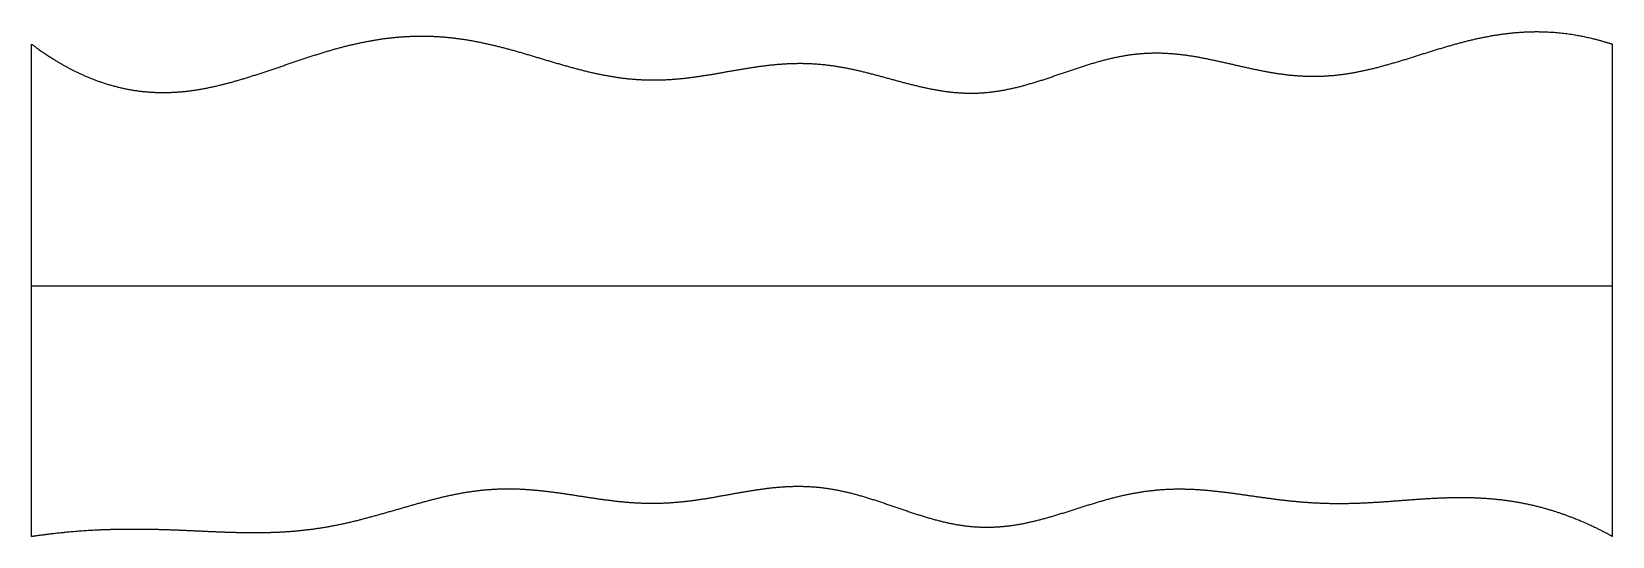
# Model space of a CAD drawing. Header units: millimetres. Extents: x 0 to 10, y -0.1 to 3.1.
import ezdxf

# ---------------------------------------------------------------- set-up
doc = ezdxf.new("R2010")
doc.units = ezdxf.units.MM
doc.layers.get('0').update_dxf_attribs({"linetype": 'CONTINUOUS'})

msp = doc.modelspace()

# ---------------------------------------------------------------- linework, layer by layer
for points in [[(0, 3.055), (0.04, 3.025), (0.12, 2.969), (0.239, 2.896), (0.398, 2.821), (0.596, 2.764), (0.793, 2.742), (0.99, 2.752), (1.187, 2.79), (1.385, 2.848), (1.583, 2.916), (1.781, 2.985), (1.981, 3.045), (2.182, 3.088), (2.384, 3.11), (2.586, 3.108), (2.788, 3.081), (2.989, 3.035), (3.189, 2.975), (3.389, 2.913), (3.589, 2.861), (3.788, 2.829), (3.988, 2.823), (4.188, 2.843), (4.389, 2.879), (4.591, 2.916), (4.792, 2.939), (4.994, 2.935), (5.195, 2.901), (5.396, 2.846), (5.596, 2.789), (5.795, 2.747), (5.995, 2.737), (6.193, 2.766), (6.392, 2.825), (6.591, 2.897), (6.79, 2.962), (6.989, 3.002), (7.19, 3.005), (7.39, 2.976), (7.591, 2.929), (7.792, 2.881), (7.993, 2.85), (8.194, 2.847), (8.393, 2.875), (8.593, 2.927), (8.793, 2.991), (8.993, 3.055), (9.193, 3.105), (9.394, 3.135), (9.595, 3.139), (9.757, 3.12), (9.878, 3.092), (9.959, 3.068), (10, 3.055)], [(0, -0.055), (0, 0.069), (0, 0.318), (0, 0.691), (0, 1.189), (0, 1.811), (0, 2.309), (0, 2.682), (0, 2.931), (0, 3.055)], [(10, -0.055), (10, 0.069), (10, 0.318), (10, 0.691), (10, 1.189), (10, 1.811), (10, 2.309), (10, 2.682), (10, 2.931), (10, 3.055)], [(0, 1.527), (0.4, 1.527), (1.2, 1.527), (2.4, 1.527), (4, 1.527), (6, 1.527), (7.6, 1.527), (8.8, 1.527), (9.6, 1.527), (10, 1.527)], [(0, -0.055), (0.04, -0.049), (0.12, -0.038), (0.24, -0.024), (0.401, -0.012), (0.602, -0.007), (0.803, -0.009), (1.005, -0.018), (1.206, -0.028), (1.407, -0.034), (1.608, -0.029), (1.809, -0.009), (2.009, 0.03), (2.208, 0.084), (2.407, 0.144), (2.606, 0.199), (2.805, 0.238), (3.004, 0.252), (3.204, 0.24), (3.404, 0.211), (3.605, 0.177), (3.806, 0.153), (4.008, 0.15), (4.209, 0.172), (4.41, 0.209), (4.611, 0.247), (4.811, 0.268), (5.011, 0.26), (5.21, 0.217), (5.408, 0.151), (5.607, 0.079), (5.805, 0.021), (6.003, -0.006), (6.201, 0.006), (6.4, 0.051), (6.599, 0.116), (6.798, 0.181), (6.998, 0.229), (7.198, 0.25), (7.399, 0.244), (7.6, 0.219), (7.801, 0.188), (8.002, 0.162), (8.204, 0.15), (8.405, 0.153), (8.606, 0.167), (8.807, 0.184), (9.007, 0.194), (9.207, 0.19), (9.406, 0.166), (9.605, 0.119), (9.763, 0.062), (9.882, 0.008), (9.961, -0.033), (10, -0.055)]]:
    msp.add_open_spline(points, degree=5)

doc.saveas('drawing.dxf')
